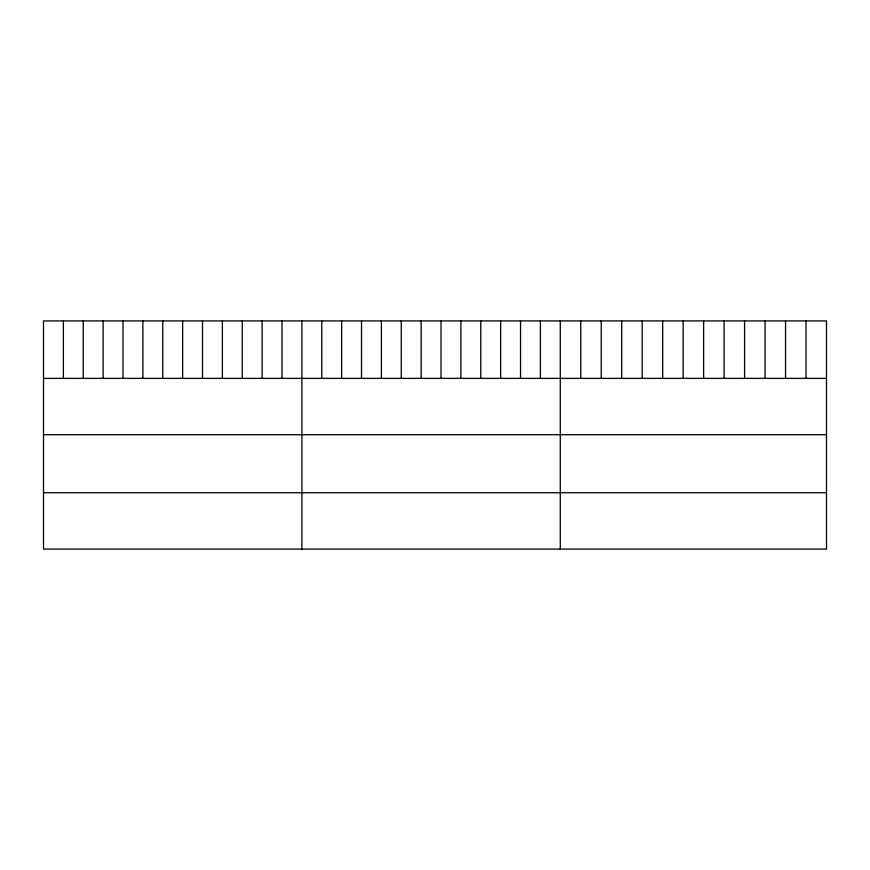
<?xml version="1.0" encoding="UTF-8"?>
<svg xmlns="http://www.w3.org/2000/svg" width="870" height="870" viewBox="0 0 870 870"><rect width="100%" height="100%" fill="white"/><g stroke="black" fill="none" stroke-linecap="round" stroke-linejoin="round"><path stroke-width="1.3" d="M826.5 378.385L826.5 549.079L43.5 549.079L43.5 320.921L826.5 320.921L826.5 378.385L43.5 378.385M43.5 434.717L826.5 434.717M43.5 492.746L826.5 492.746M806.022 320.921L806.022 378.385M785.545 320.921L785.545 378.385M765.067 320.921L765.067 378.385M744.589 320.921L744.589 378.385M724.112 320.921L724.112 378.385M703.634 320.921L703.634 378.385M683.146 320.921L683.146 378.385M662.668 320.921L662.668 378.385M642.19 320.921L642.19 378.385M621.713 320.921L621.713 378.385M601.235 320.921L601.235 378.385M580.758 320.921L580.758 378.385M560.28 320.921L560.28 549.079M540.4 320.921L540.4 378.385M520.532 320.921L520.532 378.385M500.652 320.921L500.652 378.385M480.773 320.921L480.773 378.385M460.904 320.921L460.904 378.385M441.025 320.921L441.025 378.385M421.145 320.921L421.145 378.385M401.266 320.921L401.266 378.385M381.397 320.921L381.397 378.385M361.518 320.921L361.518 378.385M341.638 320.921L341.638 378.385M321.769 320.921L321.769 378.385M301.89 320.921L301.89 549.079M282.01 320.921L282.01 378.385M262.142 320.921L262.142 378.385M242.262 320.921L242.262 378.385M222.383 320.921L222.383 378.385M202.514 320.921L202.514 378.385M182.635 320.921L182.635 378.385M162.755 320.921L162.755 378.385M142.876 320.921L142.876 378.385M123.007 320.921L123.007 378.385M103.128 320.921L103.128 378.385M83.248 320.921L83.248 378.385M63.379 320.921L63.379 378.385"/></g></svg>
